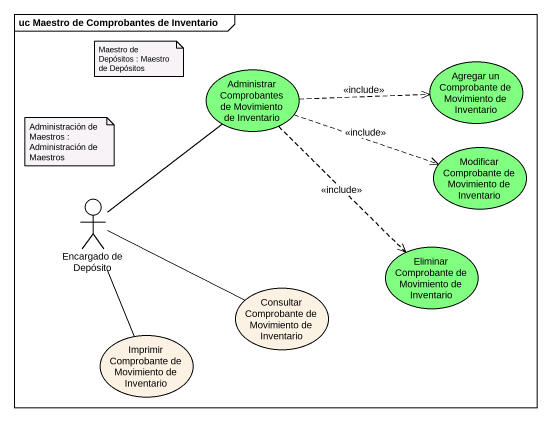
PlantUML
@startuml
mainframe uc Maestro de Comprobantes de Inventario
usecase "Administrar Comprobantes de Movimiento de Inventario" as Administrar_Comprobantes_de #80FF80
usecase "Agregar un Comprobante de Movimiento de Inventario" as Agregar_un_Comprobante_de #80FF80
usecase "Modificar Comprobante de Movimiento de Inventario" as Modificar_Comprobante_de #80FF80
actor "Encargado de Depósito" as Encargado_de_Depósito
usecase "Eliminar Comprobante de Movimiento de Inventario" as Eliminar_Comprobante_de #80FF80
usecase "Consultar Comprobante de Movimiento de Inventario" as Consultar_Comprobante_de
usecase "Imprimir Comprobante de Movimiento de Inventario" as Imprimir_Comprobante_de
Administrar_Comprobantes_de .right.> Agregar_un_Comprobante_de : <<include>>
Administrar_Comprobantes_de .right.> Modificar_Comprobante_de : <<include>>
Administrar_Comprobantes_de ..> Eliminar_Comprobante_de : <<include>>
Encargado_de_Depósito -up- Administrar_Comprobantes_de
Encargado_de_Depósito -right- Consultar_Comprobante_de
Encargado_de_Depósito -- Imprimir_Comprobante_de
note as N1
  Maestro de Depósitos : Maestro de Depósitos
end note
note as N2
  Administración de Maestros : Administración de Maestros
end note
@enduml
